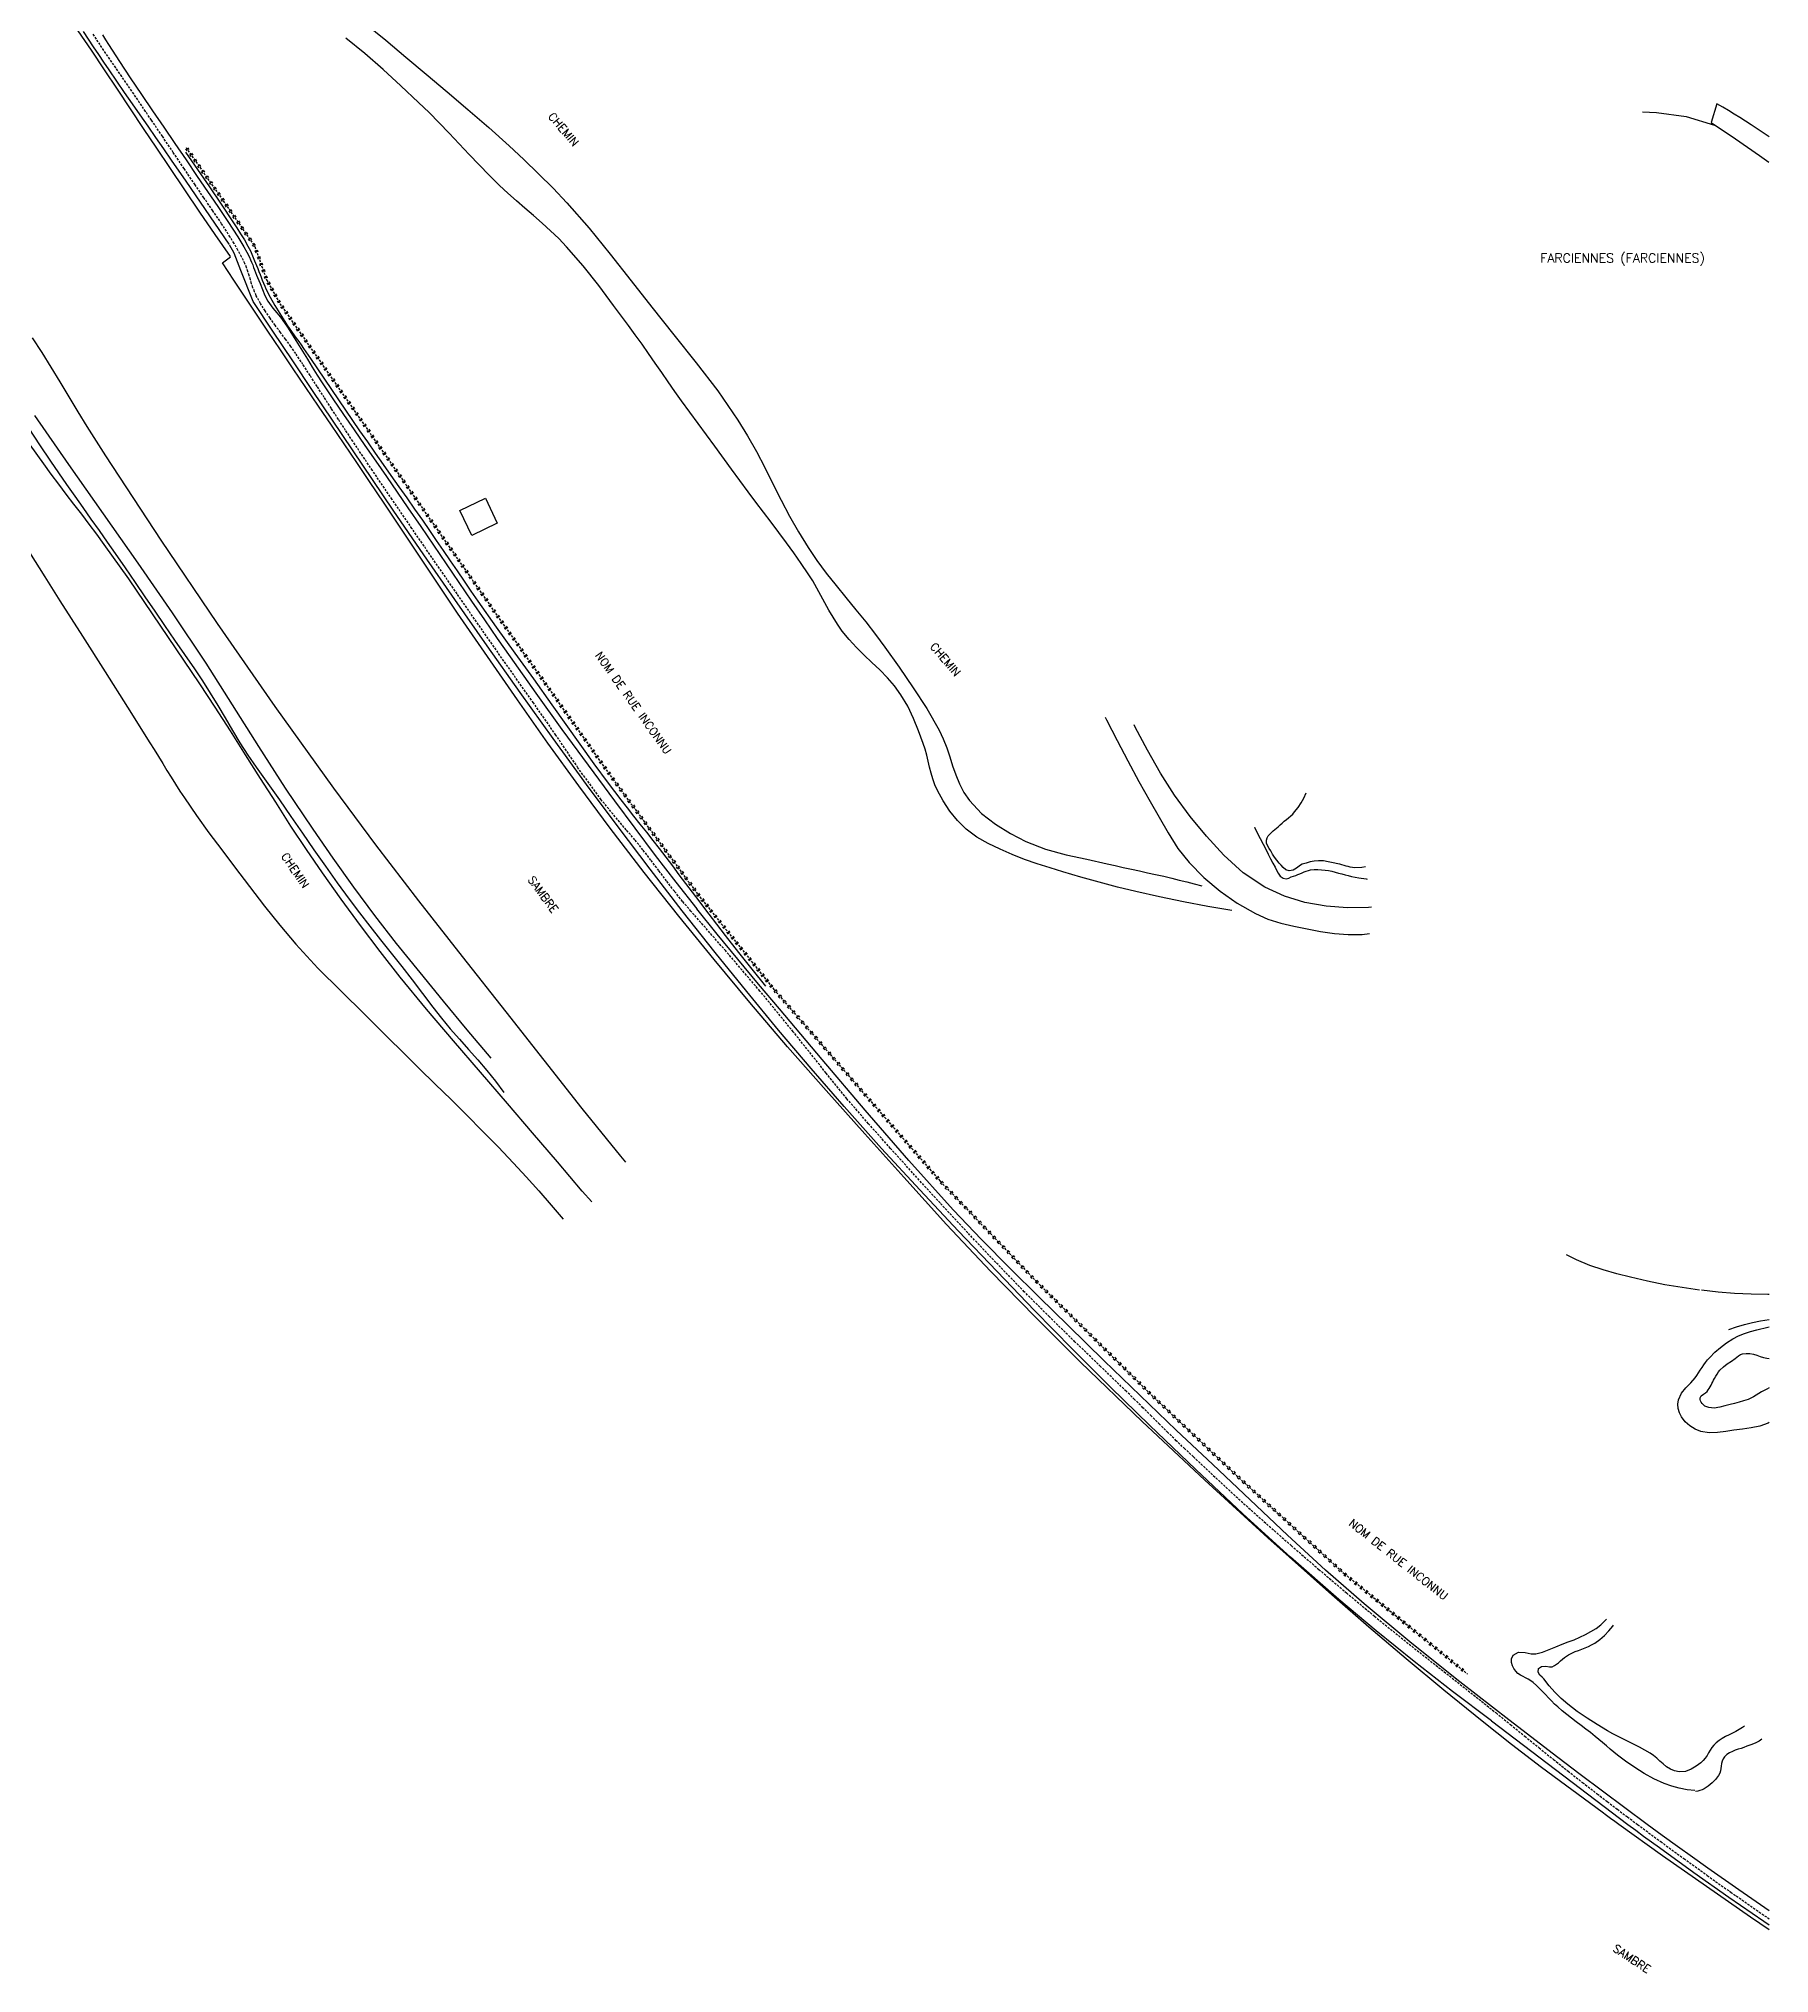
# Model space of a CAD drawing. Header units: millimetres. Extents: x 164000 to 165000, y 125000 to 126000.
# Drawn here: x 164621.6 to 165000, y 125138.5 to 125561.6 of the extents above; entities that cross this region are included whole.
import ezdxf
from ezdxf.enums import TextEntityAlignment as Align

# ---------------------------------------------------------------- set-up
doc = ezdxf.new("R2010")
doc.units = ezdxf.units.MM
doc.linetypes.add('DASHED', pattern=[0.75, 0.5, -0.25])
doc.layers.get('0').update_dxf_attribs({"linetype": 'CONTINUOUS'})
for name, color, linetype in [('W0001', 6, 'DASHED'), ('W0008', 7, 'CONTINUOUS'), ('W0017', 7, 'CONTINUOUS'), ('W0071', 7, 'CONTINUOUS'), ('W0211', 2, 'CONTINUOUS'), ('W0214', 2, 'CONTINUOUS'), ('W0220', 5, 'DASHED'), ('W0330', 7, 'CONTINUOUS'), ('W0510', 5, 'CONTINUOUS'), ('W0600', 7, 'CONTINUOUS'), ('W0980', 7, 'CONTINUOUS'), ('W0985', 4, 'CONTINUOUS'), ('W0989', 7, 'CONTINUOUS')]:
    doc.layers.add(name, color=color, linetype=linetype)
doc.styles.get("Standard").update_dxf_attribs({"font": 'romans.shx', "width": 0.85})

# ---------------------------------------------------------------- blocks, each defined once
blk = doc.blocks.new('t220o')
at = {"color": 0, "linetype": 'Continuous'}
for p, q in [((-0.25, 0.25), (0.25, 0.25)), ((-0.25, -0.25), (0.25, -0.25))]:
    blk.add_line(p, q, dxfattribs=at)

msp = doc.modelspace()

# ---------------------------------------------------------------- linework, layer by layer
at = {"layer": 'W0001'}
for points in [[(164874.07, 125251.4), (164872.2, 125253.16), (164870.35, 125254.94), (164868.52, 125256.73), (164866.69, 125258.54), (164864.88, 125260.35), (164863.06, 125262.16), (164861.23, 125263.96), (164859.4, 125265.75), (164853.8, 125271.17), (164848.19, 125276.57), (164842.61, 125282.01), (164837.11, 125287.52), (164830.9, 125293.92), (164824.76, 125300.4), (164818.69, 125306.93), (164812.68, 125313.53), (164807.85, 125318.88), (164803.04, 125324.27), (164798.32, 125329.74), (164793.77, 125335.35), (164786.6, 125344.38), (164779.29, 125353.29), (164771.82, 125362.08), (164764.22, 125370.75), (164762.38, 125372.9), (164760.6, 125375.12), (164758.88, 125377.37), (164757.18, 125379.64), (164755.48, 125381.91), (164753.74, 125384.16), (164751.96, 125386.37), (164750.09, 125388.51), (164744.57, 125395.13), (164739.52, 125402.13), (164734.69, 125409.26), (164729.8, 125416.31), (164724.19, 125424.23), (164718.62, 125432.18), (164713.09, 125440.16), (164707.57, 125448.14), (164703.22, 125454.46), (164698.88, 125460.8), (164694.57, 125467.15), (164690.29, 125473.52), (164688.72, 125475.91), (164687.15, 125478.3), (164685.6, 125480.7), (164684.05, 125483.1), (164682.5, 125485.51), (164680.95, 125487.91), (164679.39, 125490.3), (164677.81, 125492.69), (164676.73, 125494.27), (164675.6, 125495.82), (164674.46, 125497.35), (164673.32, 125498.89), (164672.2, 125500.45), (164671.12, 125502.04), (164670.11, 125503.68), (164669.19, 125505.37), (164668.8, 125506.22), (164668.46, 125507.09), (164668.17, 125507.97), (164667.91, 125508.86), (164667.64, 125509.75), (164667.37, 125510.64), (164667.06, 125511.52), (164666.7, 125512.38), (164665.98, 125513.88), (164665.17, 125515.34), (164664.33, 125516.78), (164663.46, 125518.2), (164661.61, 125521.11), (164659.68, 125523.96), (164657.73, 125526.79), (164655.79, 125529.63), (164653.41, 125533.16), (164651.04, 125536.7), (164648.66, 125540.22), (164646.28, 125543.75), (164644.98, 125545.66), (164643.68, 125547.57), (164642.38, 125549.48), (164641.07, 125551.39), (164639.76, 125553.3), (164638.46, 125555.21), (164637.15, 125557.12), (164635.85, 125559.02), (164634.63, 125560.85), (164633.44, 125562.7)], [(164874.07, 125251.4), (164877.89, 125247.82), (164881.73, 125244.26), (164885.6, 125240.74), (164889.51, 125237.25), (164895.48, 125232), (164901.5, 125226.79), (164907.56, 125221.65), (164913.67, 125216.56), (164916.56, 125214.19), (164919.48, 125211.84), (164922.41, 125209.51), (164925.34, 125207.2), (164928.28, 125204.89), (164931.22, 125202.58), (164934.16, 125200.26), (164937.09, 125197.94), (164940.25, 125195.4), (164943.4, 125192.86), (164946.54, 125190.31), (164949.69, 125187.76), (164952.84, 125185.21), (164956, 125182.68), (164959.18, 125180.17), (164962.38, 125177.69), (164964.58, 125176.01), (164966.78, 125174.33), (164968.99, 125172.66), (164971.21, 125171)], [(164971.21, 125171), (164976.26, 125167.25), (164981.33, 125163.54), (164986.44, 125159.86), (164991.56, 125156.22), (164997.13, 125152.33), (165000, 125150.36)]]:
    msp.add_lwpolyline(points, dxfattribs=at)
at = {"layer": 'W0008'}
for points in [[(164663.25, 125516.66), (164660.11, 125521.25), (164656.97, 125525.84), (164653.82, 125530.42), (164650.67, 125535), (164648.97, 125537.48), (164647.25, 125539.95), (164645.54, 125542.42), (164643.82, 125544.89), (164642.11, 125547.36), (164640.4, 125549.83), (164638.7, 125552.3), (164637, 125554.79), (164635.87, 125556.46), (164634.75, 125558.13), (164633.63, 125559.81), (164632.52, 125561.49), (164631.4, 125563.17)], [(164635.58, 125562.41), (164636.23, 125561.34), (164636.89, 125560.27), (164639.25, 125556.62), (164641.64, 125553), (164644.07, 125549.4), (164646.51, 125545.81), (164648.96, 125542.22), (164651.41, 125538.64), (164653.86, 125535.05), (164656.29, 125531.45), (164658.51, 125528.15), (164660.76, 125524.87), (164662.98, 125521.56), (164665.12, 125518.21), (164665.79, 125517.12), (164666.46, 125516.02), (164667.1, 125514.91), (164667.68, 125513.76), (164667.94, 125513.22), (164668.17, 125512.67), (164668.4, 125512.12), (164668.61, 125511.56), (164668.82, 125511), (164669.03, 125510.44), (164669.25, 125509.89), (164669.47, 125509.33), (164670, 125508.03), (164670.51, 125506.72), (164671.07, 125505.42), (164671.73, 125504.17), (164672.07, 125503.63), (164672.44, 125503.12), (164672.84, 125502.62), (164673.24, 125502.13), (164673.65, 125501.65), (164674.06, 125501.16), (164674.46, 125500.66), (164674.83, 125500.15), (164675.99, 125498.45), (164677.11, 125496.73), (164678.2, 125494.99), (164679.28, 125493.24), (164680.35, 125491.48), (164681.42, 125489.73), (164682.51, 125487.99), (164683.62, 125486.27), (164685.92, 125482.82), (164688.23, 125479.4), (164690.57, 125475.99), (164692.93, 125472.59), (164695.29, 125469.2), (164697.65, 125465.8), (164700, 125462.41), (164702.35, 125459), (164705.14, 125454.92), (164707.93, 125450.83), (164710.71, 125446.74), (164713.49, 125442.64), (164716.27, 125438.55), (164719.07, 125434.47), (164721.88, 125430.4), (164724.72, 125426.35), (164730.34, 125418.42), (164736, 125410.51), (164741.72, 125402.65), (164747.52, 125394.85), (164751.96, 125388.91), (164756.4, 125382.96), (164760.9, 125377.06), (164765.52, 125371.24)], [(164668.52, 125504.11), (164665.84, 125510.88), (164664.36, 125514.66), (164663.32, 125516.49)], [(164939.25, 125193.67), (164930.73, 125200.07), (164922.33, 125206.62), (164914.05, 125213.33), (164905.9, 125220.18), (164895.3, 125229.47), (164884.89, 125238.96), (164874.63, 125248.61), (164864.46, 125258.35), (164856, 125266.61), (164847.64, 125274.98), (164839.37, 125283.43), (164831.16, 125291.93), (164822.67, 125300.84), (164814.25, 125309.8), (164805.91, 125318.85), (164797.7, 125328.02), (164790.5, 125336.31), (164783.4, 125344.7), (164776.41, 125353.17), (164769.5, 125361.71), (164762.34, 125370.8), (164755.28, 125379.97), (164748.32, 125389.21), (164741.42, 125398.49), (164734.09, 125408.52), (164726.86, 125418.61), (164719.69, 125428.76), (164712.57, 125438.93), (164705.82, 125448.69), (164699.14, 125458.49), (164692.49, 125468.32), (164685.85, 125478.16), (164681.5, 125484.63), (164677.16, 125491.11), (164672.83, 125497.6), (164668.52, 125504.11)], [(164973.32, 125171), (164968.4, 125174.63), (164963.5, 125178.29), (164958.62, 125181.97), (164953.75, 125185.68), (164943.04, 125193.89), (164932.37, 125202.17), (164921.81, 125210.58), (164911.44, 125219.23), (164902.98, 125226.66), (164894.69, 125234.29), (164886.49, 125242.01), (164878.31, 125249.74), (164870.35, 125257.26), (164862.43, 125264.83), (164854.55, 125272.44), (164846.71, 125280.1), (164840.35, 125286.36), (164834.01, 125292.63), (164827.73, 125298.98), (164821.59, 125305.45), (164811.85, 125316.23), (164802.33, 125327.2), (164792.94, 125338.28), (164783.57, 125349.38), (164779.01, 125354.8), (164774.48, 125360.26), (164769.98, 125365.74), (164765.52, 125371.24)], [(164939.25, 125193.67), (164969.08, 125171)], [(164969.08, 125171), (164970.8, 125169.74), (164972.51, 125168.48), (164974.23, 125167.22), (164975.96, 125165.96), (164983.53, 125160.51), (164991.15, 125155.13), (164998.83, 125149.83), (165000, 125149.04)], [(165000, 125152.1), (164993.35, 125156.68), (164986.54, 125161.46), (164983.22, 125163.83), (164979.91, 125166.21), (164976.61, 125168.6), (164973.32, 125171)]]:
    msp.add_lwpolyline(points, dxfattribs=at)
at = {"layer": 'W0017'}
for points in [[(164854.81, 125413.18), (164855.11, 125412.59), (164857.43, 125408.09), (164859.75, 125403.6), (164862.14, 125399.14), (164864.64, 125394.73), (164866.58, 125391.31), (164868.53, 125387.85), (164870.67, 125384.49), (164873.16, 125381.38), (164876.4, 125378.12), (164879.91, 125375.14), (164883.67, 125372.49), (164887.67, 125370.21), (164890.38, 125369.03), (164893.21, 125368.15), (164896.07, 125367.47), (164898.94, 125366.89), (164901.9, 125366.34), (164904.9, 125365.89), (164907.92, 125365.64), (164910.96, 125365.66), (164912.58, 125365.84)], [(164913.01, 125371.66), (164912.34, 125371.57), (164907.74, 125371.49), (164903.09, 125371.85), (164898.48, 125372.66), (164893.98, 125374.01), (164889.7, 125375.97), (164884.95, 125379.15), (164880.74, 125382.99), (164876.96, 125387.19), (164873.4, 125391.49), (164869.96, 125396.11), (164866.87, 125400.96), (164864.03, 125405.96), (164861.35, 125411.02), (164861.11, 125411.5)]]:
    msp.add_lwpolyline(points, dxfattribs=at)
at = {"layer": 'W0071'}
for points in [[(164882.49, 125370.91), (164877.21, 125371.8), (164871.95, 125372.78), (164866.7, 125373.86), (164861.48, 125375.03), (164857.46, 125376.01), (164853.46, 125377.06), (164849.48, 125378.18), (164845.52, 125379.37), (164842.73, 125380.22), (164839.94, 125381.1), (164837.17, 125382.07), (164834.46, 125383.17), (164831.85, 125384.32), (164829.24, 125385.53), (164826.72, 125386.95), (164824.39, 125388.68), (164822.49, 125390.56), (164820.82, 125392.63), (164819.37, 125394.85), (164818.1, 125397.18), (164817.55, 125398.41), (164817.1, 125399.68), (164816.73, 125400.97), (164816.41, 125402.27), (164816.12, 125403.57), (164815.8, 125404.87), (164815.44, 125406.15), (164815.01, 125407.42), (164813.98, 125410.16), (164812.88, 125412.89), (164811.63, 125415.56), (164810.14, 125418.1), (164808.73, 125420.02), (164807.17, 125421.82), (164805.52, 125423.52), (164803.81, 125425.16), (164802.1, 125426.78), (164800.42, 125428.44), (164798.81, 125430.17), (164797.32, 125432.01), (164796.27, 125433.5), (164795.3, 125435.05), (164794.38, 125436.62), (164793.51, 125438.22), (164792.64, 125439.81), (164791.76, 125441.4), (164790.85, 125442.97), (164789.88, 125444.51), (164788.32, 125446.82), (164786.71, 125449.09), (164785.08, 125451.34), (164783.41, 125453.58), (164781.74, 125455.8), (164780.06, 125458.02), (164778.39, 125460.24), (164776.74, 125462.48), (164773.09, 125467.45), (164769.43, 125472.42), (164765.79, 125477.4), (164762.17, 125482.4), (164760.71, 125484.44), (164759.27, 125486.5), (164757.84, 125488.57), (164756.41, 125490.63), (164754.97, 125492.7), (164753.53, 125494.75), (164752.06, 125496.8), (164750.57, 125498.82), (164747.32, 125503.22), (164744.05, 125507.62), (164740.66, 125511.93), (164737.05, 125516.07), (164735.32, 125517.86), (164733.53, 125519.58), (164731.68, 125521.25), (164729.81, 125522.88), (164727.93, 125524.5), (164726.05, 125526.13), (164724.2, 125527.79), (164722.39, 125529.49), (164720.14, 125531.72), (164717.93, 125533.99), (164715.74, 125536.28), (164713.56, 125538.58), (164711.39, 125540.88), (164709.19, 125543.17), (164706.96, 125545.42), (164704.69, 125547.63), (164700.82, 125551.27), (164696.91, 125554.85), (164692.9, 125558.33), (164688.78, 125561.68)], [(164693.03, 125564.87), (164697.51, 125561.24), (164701.9, 125557.52), (164706.3, 125553.81), (164710.89, 125549.96), (164715.47, 125546.09), (164720, 125542.16), (164724.45, 125538.15), (164727.71, 125535.12), (164730.92, 125532.05), (164734.07, 125528.91), (164737.12, 125525.67), (164741.95, 125520.13), (164746.59, 125514.42), (164751.12, 125508.64), (164755.65, 125502.86), (164760.49, 125496.78), (164765.35, 125490.71), (164770.08, 125484.52), (164774.51, 125478.12), (164776.6, 125474.74), (164778.54, 125471.28), (164780.38, 125467.76), (164782.16, 125464.21), (164783.94, 125460.67), (164785.78, 125457.16), (164787.73, 125453.69), (164789.82, 125450.32), (164791.77, 125447.48), (164793.82, 125444.71), (164795.95, 125442), (164798.12, 125439.33), (164800.31, 125436.68), (164802.47, 125434), (164804.59, 125431.29), (164806.62, 125428.52), (164809.76, 125424.09), (164812.84, 125419.62), (164815.79, 125415.06), (164818.5, 125410.34), (164819.4, 125408.46), (164820.14, 125406.51), (164820.8, 125404.54), (164821.43, 125402.57), (164822.12, 125400.57), (164822.92, 125398.62), (164823.91, 125396.73), (164825.12, 125394.98), (164827.78, 125392.15), (164830.81, 125389.76), (164834.07, 125387.74), (164837.45, 125385.98), (164841.76, 125384.28), (164846.25, 125383.09), (164850.76, 125382.14), (164855.22, 125381.13), (164856.98, 125380.71), (164858.75, 125380.3), (164860.52, 125379.92), (164862.29, 125379.54), (164864.06, 125379.16), (164865.83, 125378.77), (164867.59, 125378.38), (164869.36, 125377.96), (164871, 125377.56), (164872.64, 125377.14), (164874.27, 125376.71), (164875.9, 125376.27)], [(164720.52, 125338.57), (164715.31, 125344.81), (164710.13, 125351.07), (164704.99, 125357.36), (164699.88, 125363.68), (164695.12, 125369.79), (164690.51, 125376.03), (164686.03, 125382.35), (164681.61, 125388.71), (164675.6, 125397.68), (164669.76, 125406.77), (164664, 125415.9), (164658.2, 125424.99), (164650.9, 125436), (164643.37, 125446.84), (164635.76, 125457.62), (164628.19, 125468.43), (164620.78, 125479.16)], [(164619.47, 125476.31), (164621.82, 125472.72), (164624.21, 125469.15), (164625.95, 125466.61), (164627.71, 125464.08), (164629.48, 125461.55), (164631.26, 125459.03), (164633.04, 125456.52), (164634.82, 125454), (164636.59, 125451.48), (164638.35, 125448.95), (164640.52, 125445.81), (164642.68, 125442.66), (164644.83, 125439.51), (164646.98, 125436.35), (164649.14, 125433.2), (164651.3, 125430.05), (164653.47, 125426.91), (164655.65, 125423.77), (164657.43, 125421.14), (164659.12, 125418.46), (164660.76, 125415.74), (164662.36, 125413.01), (164663.97, 125410.28), (164665.62, 125407.57), (164667.34, 125404.89), (164669.14, 125402.28), (164671.71, 125398.69), (164674.24, 125395.07), (164676.76, 125391.44), (164679.27, 125387.81), (164681.79, 125384.18), (164684.32, 125380.57), (164686.89, 125376.97), (164689.5, 125373.41), (164691.75, 125370.42), (164694.03, 125367.46), (164696.34, 125364.52), (164698.66, 125361.59), (164700.98, 125358.65), (164703.28, 125355.71), (164705.56, 125352.74), (164707.8, 125349.74), (164709.65, 125347.34), (164711.59, 125345.01), (164713.59, 125342.74), (164715.61, 125340.48), (164717.63, 125338.22), (164719.6, 125335.92), (164721.5, 125333.56), (164723.3, 125331.11)], [(165000, 125286.95), (164999.68, 125286.94), (164996.04, 125286.98), (164992.42, 125287.15), (164988.79, 125287.45), (164985.19, 125287.87)], [(164991.16, 125279.28), (164992.86, 125279.85), (164994.58, 125280.36), (164996.32, 125280.8), (164998.08, 125281.17), (165000, 125281.48)]]:
    msp.add_lwpolyline(points, dxfattribs=at)
at = {"layer": 'W0211'}
for points in [[(164653.73, 125536.77), (164656.36, 125532.99), (164658.96, 125529.19), (164661.52, 125525.36), (164664.05, 125521.52), (164664.91, 125520.21), (164665.77, 125518.9), (164666.6, 125517.57), (164667.37, 125516.21), (164667.89, 125515.16), (164668.36, 125514.09), (164668.81, 125513.01), (164669.26, 125511.94), (164669.52, 125511.3), (164669.77, 125510.66), (164670.01, 125510.02), (164670.25, 125509.38), (164670.5, 125508.74), (164670.75, 125508.1), (164671.02, 125507.47), (164671.31, 125506.85), (164672.25, 125505.03), (164673.26, 125503.24), (164674.32, 125501.48), (164675.4, 125499.74), (164675.89, 125498.99), (164676.39, 125498.25), (164676.9, 125497.51), (164677.41, 125496.78), (164677.93, 125496.05), (164678.46, 125495.32), (164678.97, 125494.59), (164679.48, 125493.85), (164681.02, 125491.61), (164682.56, 125489.35), (164684.09, 125487.1), (164685.61, 125484.84), (164687.14, 125482.58), (164688.68, 125480.33), (164690.21, 125478.08), (164691.76, 125475.83), (164693.47, 125473.37), (164695.18, 125470.92), (164696.9, 125468.48), (164698.63, 125466.03), (164700.36, 125463.59), (164702.08, 125461.14), (164703.8, 125458.69), (164705.51, 125456.24), (164707.04, 125454.03), (164708.55, 125451.82), (164710.07, 125449.6), (164711.58, 125447.38), (164713.09, 125445.16), (164714.61, 125442.95), (164716.13, 125440.74), (164717.66, 125438.53), (164721.67, 125432.85), (164725.72, 125427.19), (164729.77, 125421.54), (164733.83, 125415.89), (164736.89, 125411.59), (164739.94, 125407.27), (164743.01, 125402.98), (164746.14, 125398.72), (164747.51, 125396.92), (164748.89, 125395.12), (164750.28, 125393.34), (164751.68, 125391.56), (164753.08, 125389.79), (164754.48, 125388.01), (164755.87, 125386.23), (164757.26, 125384.45), (164758.71, 125382.54), (164760.16, 125380.64), (164761.61, 125378.72), (164763.05, 125376.81), (164764.49, 125374.9), (164765.93, 125372.99), (164767.39, 125371.08), (164768.85, 125369.18), (164771.73, 125365.45), (164774.64, 125361.74), (164777.56, 125358.04), (164780.49, 125354.35)], [(164742.52, 125307.17), (164740.47, 125309.55), (164735.01, 125315.92), (164729.56, 125322.3), (164724.12, 125328.68), (164718.22, 125335.56), (164712.29, 125342.42), (164706.41, 125349.33), (164700.68, 125356.35), (164696.29, 125361.96), (164691.99, 125367.62), (164687.77, 125373.36), (164683.65, 125379.16), (164680.17, 125384.25), (164676.77, 125389.38), (164673.43, 125394.56), (164670.13, 125399.75), (164666.84, 125404.96), (164663.53, 125410.16), (164660.2, 125415.34), (164656.81, 125420.48), (164651.68, 125428.16), (164646.52, 125435.82), (164641.29, 125443.43), (164635.96, 125450.97), (164634.33, 125453.2), (164632.68, 125455.41), (164631.01, 125457.6), (164629.33, 125459.78), (164627.65, 125461.96), (164625.98, 125464.15), (164624.34, 125466.36), (164622.72, 125468.59), (164619.76, 125472.78)], [(164887.42, 125389.1), (164888.05, 125387.86), (164888.69, 125386.62), (164889.33, 125385.38), (164889.97, 125384.14), (164890.46, 125383.19), (164890.93, 125382.23), (164891.43, 125381.28), (164891.97, 125380.35), (164892.28, 125379.74), (164892.6, 125379.05), (164893.06, 125378.39), (164893.71, 125377.94), (164894.33, 125377.86), (164894.95, 125378), (164895.49, 125378.24), (164896, 125378.44), (164896.47, 125378.59), (164896.93, 125378.76), (164897.38, 125378.95), (164897.84, 125379.15), (164898.29, 125379.34), (164898.76, 125379.51), (164899.24, 125379.66), (164899.72, 125379.76), (164900.52, 125379.85), (164901.32, 125379.87), (164902.12, 125379.82), (164902.92, 125379.74), (164903.65, 125379.63), (164904.38, 125379.48), (164905.1, 125379.3), (164905.81, 125379.1), (164906.52, 125378.89), (164907.23, 125378.7), (164907.95, 125378.52), (164908.68, 125378.37), (164910.27, 125378.07), (164911.88, 125377.79), (164912.1, 125377.76)], [(165000, 125266.47), (164999.47, 125266.24), (164998.87, 125265.93), (164998.29, 125265.6), (164997.71, 125265.25), (164997.14, 125264.9), (164996.56, 125264.56), (164995.96, 125264.25), (164995.35, 125263.98), (164994.39, 125263.63), (164993.41, 125263.34), (164992.42, 125263.09), (164991.43, 125262.87), (164990.31, 125262.59), (164989.17, 125262.28), (164987.97, 125262.09), (164986.76, 125262.18), (164986.34, 125262.31), (164985.94, 125262.51), (164985.59, 125262.78), (164985.29, 125263.1), (164985.11, 125263.35), (164984.95, 125263.63), (164984.86, 125263.95), (164984.88, 125264.29), (164985.13, 125264.76), (164985.58, 125265.11), (164986.04, 125265.39), (164986.39, 125265.7), (164986.64, 125266.03), (164986.86, 125266.38), (164987.07, 125266.74), (164987.26, 125267.1), (164987.45, 125267.47), (164987.64, 125267.84), (164987.83, 125268.2), (164988.04, 125268.55), (164988.3, 125269.02), (164988.57, 125269.5), (164988.86, 125269.97), (164989.2, 125270.4), (164989.97, 125271.12), (164990.82, 125271.75), (164991.7, 125272.33), (164992.57, 125272.91), (164992.92, 125273.19), (164993.28, 125273.5), (164993.67, 125273.77), (164994.12, 125273.94), (164994.92, 125274.03), (164995.73, 125273.98), (164996.51, 125273.84), (164997.28, 125273.62), (164998, 125273.39), (164998.74, 125273.16), (164999.49, 125272.97), (165000, 125272.9)], [(164994.6, 125192.51), (164994.12, 125192.21), (164993.41, 125191.77), (164992.68, 125191.37), (164991.94, 125191), (164991.19, 125190.63), (164990.45, 125190.25), (164989.72, 125189.84), (164989.01, 125189.37), (164988.35, 125188.85), (164987.87, 125188.36), (164987.46, 125187.81), (164987.09, 125187.24), (164986.74, 125186.66), (164986.39, 125186.08), (164986, 125185.51), (164985.56, 125184.98), (164985.05, 125184.52), (164984.04, 125183.76), (164982.92, 125183.08), (164981.66, 125182.61), (164980.3, 125182.51), (164979.3, 125182.71), (164978.38, 125183.1), (164977.54, 125183.64), (164976.78, 125184.25), (164976.1, 125184.87), (164975.42, 125185.51), (164974.7, 125186.11), (164973.93, 125186.63), (164972.79, 125187.28), (164971.63, 125187.89), (164970.46, 125188.48), (164969.28, 125189.06), (164968.1, 125189.65), (164966.93, 125190.24), (164965.77, 125190.86), (164964.63, 125191.51), (164962.39, 125192.85), (164960.17, 125194.22), (164958, 125195.69), (164955.94, 125197.31), (164954.51, 125198.58), (164953.14, 125199.93), (164951.87, 125201.36), (164950.7, 125202.89), (164950.33, 125203.22), (164949.83, 125203.66), (164949.46, 125204.34), (164949.55, 125205.09), (164950.18, 125205.59), (164951.11, 125205.66), (164951.94, 125205.5), (164952.5, 125205.49), (164953.01, 125205.74), (164953.49, 125206.04), (164953.94, 125206.39), (164954.36, 125206.76), (164954.78, 125207.13), (164955.2, 125207.49), (164955.64, 125207.83), (164956.11, 125208.14), (164956.8, 125208.5), (164957.52, 125208.81), (164958.25, 125209.09), (164958.98, 125209.36), (164959.72, 125209.63), (164960.44, 125209.92), (164961.15, 125210.27), (164961.83, 125210.67), (164962.94, 125211.47), (164963.98, 125212.37), (164964.94, 125213.34), (164965.81, 125214.4), (164965.97, 125214.63)]]:
    msp.add_lwpolyline(points, dxfattribs=at)
at = {"layer": 'W0214'}
for points in [[(164972.31, 125545.61), (164975.32, 125545.42), (164981.79, 125544.52), (164988.05, 125542.67)], [(164911.7, 125380.47), (164910.94, 125380.34), (164909.34, 125380.26), (164908.86, 125380.3), (164908.39, 125380.38), (164907.93, 125380.49), (164907.47, 125380.62), (164907.02, 125380.76), (164906.56, 125380.89), (164906.11, 125381.02), (164905.65, 125381.12), (164904.61, 125381.34), (164903.57, 125381.57), (164902.51, 125381.74), (164901.44, 125381.78), (164900.52, 125381.7), (164899.62, 125381.52), (164898.74, 125381.28), (164897.88, 125381), (164897.52, 125380.83), (164897.2, 125380.62), (164896.89, 125380.38), (164896.59, 125380.15), (164896.25, 125379.93), (164895.87, 125379.74), (164895.46, 125379.62), (164895.03, 125379.6), (164894.32, 125379.82), (164893.73, 125380.27), (164893.26, 125380.79), (164892.83, 125381.28), (164892.29, 125381.9), (164891.82, 125382.55), (164891.39, 125383.24), (164890.99, 125383.95), (164890.68, 125384.45), (164890.35, 125384.98), (164890.1, 125385.6), (164890.07, 125386.26), (164890.21, 125386.77), (164890.46, 125387.23), (164890.78, 125387.63), (164891.14, 125387.99), (164891.5, 125388.29), (164891.88, 125388.58), (164892.25, 125388.88), (164892.6, 125389.2), (164893.03, 125389.62), (164893.49, 125390.02), (164893.96, 125390.41), (164894.43, 125390.79), (164894.91, 125391.17), (164895.37, 125391.57), (164895.8, 125392), (164896.21, 125392.45), (164896.96, 125393.42), (164897.64, 125394.43), (164898.23, 125395.5), (164898.76, 125396.6)], [(164887.42, 125389.1), (164887.42, 125389.1)], [(164984.75, 125287.89), (164980.94, 125288.41), (164977.16, 125289.05), (164973.39, 125289.8), (164969.65, 125290.68), (164966.66, 125291.45), (164963.67, 125292.29), (164960.73, 125293.27), (164957.86, 125294.47), (164955.69, 125295.6)], [(165000, 125258.89), (164999.74, 125258.76), (164997.92, 125258.12), (164996.03, 125257.72), (164994.12, 125257.45), (164992.23, 125257.23), (164990.49, 125256.97), (164988.69, 125256.7), (164986.84, 125256.63), (164985.02, 125256.95), (164983.78, 125257.46), (164982.63, 125258.16), (164981.63, 125259.06), (164980.81, 125260.14), (164980.38, 125261.01), (164980.11, 125261.95), (164980.03, 125262.93), (164980.16, 125263.9), (164980.77, 125265.31), (164981.76, 125266.52), (164982.83, 125267.58), (164983.77, 125268.66), (164984.17, 125269.21), (164984.55, 125269.78), (164984.92, 125270.36), (164985.3, 125270.93), (164985.68, 125271.5), (164986.08, 125272.06), (164986.51, 125272.6), (164986.97, 125273.12), (164988.12, 125274.27), (164989.34, 125275.35), (164990.64, 125276.34), (164992.02, 125277.21), (164993.27, 125277.86), (164994.57, 125278.39), (164995.9, 125278.84), (164997.24, 125279.22), (164999.67, 125279.76), (165000, 125279.81)], [(164983.74, 125178.4), (164982.02, 125178.6), (164980.33, 125178.92), (164978.66, 125179.36), (164977.03, 125179.93), (164974.78, 125180.95), (164972.63, 125182.15), (164970.57, 125183.47), (164968.54, 125184.84), (164967.67, 125185.47), (164966.83, 125186.13), (164966, 125186.81), (164965.18, 125187.5), (164964.37, 125188.2), (164963.56, 125188.91), (164962.75, 125189.6), (164961.92, 125190.28), (164960.9, 125191.09), (164959.87, 125191.88), (164958.84, 125192.66), (164957.8, 125193.45), (164956.77, 125194.24), (164955.75, 125195.04), (164954.74, 125195.86), (164953.76, 125196.71), (164953.06, 125197.35), (164952.38, 125198.02), (164951.73, 125198.71), (164951.08, 125199.4), (164950.43, 125200.09), (164949.76, 125200.77), (164949.08, 125201.43), (164948.37, 125202.07), (164947.85, 125202.45), (164947.3, 125202.77), (164946.73, 125203.05), (164946.17, 125203.34), (164945.6, 125203.67), (164945.05, 125204.06), (164944.57, 125204.53), (164944.18, 125205.09), (164943.86, 125205.71), (164943.62, 125206.43), (164943.62, 125207.26), (164944.01, 125208.02), (164945.17, 125208.66), (164946.61, 125208.65), (164947.91, 125208.36), (164948.93, 125208.3), (164950.43, 125208.7), (164951.88, 125209.24), (164953.31, 125209.84), (164954.73, 125210.42), (164956.02, 125210.92), (164957.32, 125211.41), (164958.6, 125211.94), (164959.84, 125212.56), (164960.98, 125213.21), (164962.12, 125213.9), (164963.19, 125214.7), (164964.15, 125215.64), (164964.37, 125215.94)], [(164998.38, 125189.69), (164997.79, 125189.21), (164996.88, 125188.78), (164995.95, 125188.45), (164995.08, 125188.1), (164994.46, 125187.84), (164993.83, 125187.63), (164993.2, 125187.44), (164992.56, 125187.24), (164991.92, 125187), (164991.29, 125186.69), (164990.7, 125186.31), (164990.19, 125185.82), (164989.88, 125185.36), (164989.67, 125184.84), (164989.54, 125184.31), (164989.46, 125183.78), (164989.39, 125183.26), (164989.3, 125182.74), (164989.16, 125182.22), (164988.92, 125181.73), (164988.27, 125180.85), (164987.5, 125180.08), (164986.65, 125179.4), (164985.74, 125178.82), (164985.3, 125178.59), (164984.84, 125178.41), (164984.37, 125178.29), (164983.88, 125178.21)]]:
    msp.add_lwpolyline(points, dxfattribs=at)
at = {"layer": 'W0220'}
msp.add_lwpolyline([(164653.82, 125537.76), (164663.23, 125524.28), (164668.86, 125516.1), (164671.44, 125508.82), (164674.35, 125503.62), (164695.35, 125473.43), (164721.87, 125435.36), (164747.11, 125399.68), (164765.71, 125374.45), (164782.37, 125353.62), (164802.13, 125330.79), (164818.74, 125311.68), (164839.8, 125289.71), (164864.95, 125264.9), (164883.48, 125247.35), (164907.1, 125225.84), (164934.05, 125203.88)], dxfattribs=at)
at = {"layer": 'W0330'}
msp.add_lwpolyline([(164619.59, 125449.17), (164622.92, 125443.89), (164626.26, 125438.62), (164631.19, 125430.87), (164636.11, 125423.12), (164641.01, 125415.35), (164645.91, 125407.59), (164646.86, 125406.08), (164647.79, 125404.57), (164648.72, 125403.05), (164649.64, 125401.54), (164650.58, 125400.03), (164651.52, 125398.52), (164652.49, 125397.03), (164653.47, 125395.55), (164656.12, 125391.71), (164658.84, 125387.91), (164661.62, 125384.16), (164664.43, 125380.43), (164667.68, 125376.14), (164670.96, 125371.87), (164674.32, 125367.66), (164677.81, 125363.57), (164682.67, 125358.32), (164687.72, 125353.25), (164692.84, 125348.26), (164697.91, 125343.23), (164701.35, 125339.79), (164704.82, 125336.36), (164708.29, 125332.95), (164711.77, 125329.54), (164715.23, 125326.12), (164718.67, 125322.67), (164722.08, 125319.18), (164725.43, 125315.65), (164728.22, 125312.63), (164730.95, 125309.57), (164733.65, 125306.47), (164736.32, 125303.37)], dxfattribs=at)
at = {"layer": 'W0510'}
for points in [[(164663.53, 125513.93), (164660.2, 125518.78), (164656.88, 125523.64), (164653.58, 125528.51), (164650.28, 125533.38), (164647.41, 125537.65), (164644.55, 125541.93), (164641.71, 125546.21), (164638.87, 125550.5), (164636.02, 125554.78), (164633.15, 125559.06), (164630.27, 125563.31), (164627.35, 125567.55), (164626.13, 125569.3), (164624.9, 125571.03), (164623.66, 125572.75), (164622.4, 125574.47)], [(164988.56, 125547.3), (164987.3, 125543.23)], [(165000, 125540.09), (164998.44, 125541.16), (164996.03, 125542.76), (164993.59, 125544.32), (164992.35, 125545.09), (164991.1, 125545.85), (164989.83, 125546.58), (164988.56, 125547.3)], [(164987.3, 125543.23), (164992.58, 125539.64), (164997.83, 125536), (164999.88, 125534.55)], [(164661.82, 125512.52), (164663.53, 125513.88)], [(164810.78, 125312.61), (164802.27, 125322.06), (164793.77, 125331.52), (164785.35, 125341.07), (164777.1, 125350.75), (164769.31, 125360.16), (164761.6, 125369.64), (164754.01, 125379.21), (164746.56, 125388.9), (164739.68, 125398.15), (164732.94, 125407.52), (164726.31, 125416.95), (164719.72, 125426.42), (164716.45, 125431.17), (164713.2, 125435.95), (164709.98, 125440.74), (164706.78, 125445.55), (164703.58, 125450.35), (164700.38, 125455.16), (164697.18, 125459.96), (164693.96, 125464.75), (164691.18, 125468.86), (164688.39, 125472.97), (164685.6, 125477.07), (164682.81, 125481.17), (164680.03, 125485.27), (164677.24, 125489.38), (164674.47, 125493.49), (164671.7, 125497.6), (164669.21, 125501.33), (164666.74, 125505.05), (164664.27, 125508.78), (164661.82, 125512.52)], [(164620.21, 125496.14), (164622.28, 125492.95), (164624.29, 125489.73), (164626.27, 125486.49), (164628.23, 125483.24), (164630.19, 125479.99), (164632.16, 125476.74), (164634.16, 125473.52), (164636.21, 125470.32), (164648.34, 125451.92), (164660.67, 125433.66), (164673.23, 125415.55), (164686.05, 125397.63), (164695.25, 125385.23), (164704.65, 125372.99), (164714.17, 125360.85), (164723.72, 125348.73), (164732.03, 125338.17), (164740.38, 125327.63), (164748.82, 125317.17), (164749.89, 125315.88)], [(164967.13, 125171), (164966.21, 125171.67), (164965.3, 125172.33), (164964.38, 125173), (164963.46, 125173.67), (164956.82, 125178.55), (164950.21, 125183.5), (164943.67, 125188.51), (164937.19, 125193.62), (164928.86, 125200.37), (164920.61, 125207.22), (164912.45, 125214.17), (164904.37, 125221.22), (164890.39, 125233.69), (164876.55, 125246.3), (164862.87, 125259.11), (164849.41, 125272.14), (164839.5, 125282.01), (164829.72, 125292.01), (164820.12, 125302.19), (164810.78, 125312.61)], [(165000, 125147.97), (164995.91, 125150.75), (164986.26, 125157.42), (164976.67, 125164.17), (164967.13, 125171)]]:
    msp.add_lwpolyline(points, dxfattribs=at)
at = {"layer": 'W0600'}
msp.add_lwpolyline([(164716.29, 125452.94), (164713.67, 125458.37), (164719.27, 125461.07), (164721.89, 125455.64)], close=True, dxfattribs=at)

# ---------------------------------------------------------------- block references
at = {"layer": 'W0220'}
for p, rotation in [((164654.08, 125537.39), 304.9277616750529), ((164654.94, 125536.16), 304.9277616750529), ((164655.8, 125534.93), 304.9277616750529), ((164656.65, 125533.7), 304.9277616750529), ((164657.51, 125532.47), 304.9277616750529), ((164658.37, 125531.24), 304.9277616750529), ((164659.23, 125530.01), 304.9277616750529), ((164660.09, 125528.78), 304.9277616750529), ((164660.95, 125527.55), 304.9277616750529), ((164661.81, 125526.32), 304.9277616750529), ((164662.67, 125525.09), 304.9277616750529), ((164663.52, 125523.86), 304.5233728397033), ((164664.37, 125522.62), 304.5233728397033), ((164665.22, 125521.39), 304.5233728397033), ((164666.07, 125520.15), 304.5233728397033), ((164666.92, 125518.92), 304.5233728397033), ((164667.77, 125517.68), 304.5233728397033), ((164668.62, 125516.44), 304.5233728397033), ((164669.22, 125515.08), 289.5190600331342), ((164669.72, 125513.67), 289.5190600331342), ((164670.22, 125512.25), 289.5190600331342), ((164670.73, 125510.84), 289.5190600331342), ((164671.23, 125509.43), 289.5190600331342), ((164671.86, 125508.07), 299.2246540199834), ((164672.59, 125506.76), 299.2246540199834), ((164673.32, 125505.45), 299.2246540199834), ((164674.06, 125504.14), 299.2246540199834), ((164674.86, 125502.88), 304.8224321792658), ((164675.72, 125501.65), 304.8224321792658), ((164676.58, 125500.42), 304.8224321792658), ((164677.43, 125499.19), 304.8224321792658), ((164678.29, 125497.96), 304.8224321792658), ((164679.15, 125496.72), 304.8224321792658), ((164680, 125495.49), 304.8224321792658), ((164680.86, 125494.26), 304.8224321792658), ((164681.72, 125493.03), 304.8224321792658), ((164682.57, 125491.8), 304.8224321792658), ((164683.43, 125490.57), 304.8224321792658), ((164684.29, 125489.34), 304.8224321792658), ((164685.14, 125488.1), 304.8224321792658), ((164686, 125486.87), 304.8224321792658), ((164686.86, 125485.64), 304.8224321792658), ((164687.71, 125484.41), 304.8224321792658), ((164688.57, 125483.18), 304.8224321792658), ((164689.43, 125481.95), 304.8224321792658), ((164690.28, 125480.72), 304.8224321792658), ((164691.14, 125479.49), 304.8224321792658), ((164692, 125478.25), 304.8224321792658), ((164692.85, 125477.02), 304.8224321792658), ((164693.71, 125475.79), 304.8224321792658), ((164694.56, 125474.56), 304.8224321792658), ((164695.42, 125473.33), 304.8620025739191), ((164696.28, 125472.1), 304.8620025739191), ((164697.14, 125470.87), 304.8620025739191), ((164697.99, 125469.64), 304.8620025739191), ((164698.85, 125468.41), 304.8620025739191), ((164699.71, 125467.17), 304.8620025739191), ((164700.57, 125465.94), 304.8620025739191), ((164701.42, 125464.71), 304.8620025739191), ((164702.28, 125463.48), 304.8620025739191), ((164703.14, 125462.25), 304.8620025739191), ((164704, 125461.02), 304.8620025739191), ((164704.85, 125459.79), 304.8620025739191), ((164705.71, 125458.56), 304.8620025739191), ((164706.57, 125457.33), 304.8620025739191), ((164707.43, 125456.1), 304.8620025739191), ((164708.28, 125454.87), 304.8620025739191), ((164709.14, 125453.64), 304.8620025739191), ((164710, 125452.4), 304.8620025739191), ((164710.85, 125451.17), 304.8620025739191), ((164711.71, 125449.94), 304.8620025739191), ((164712.57, 125448.71), 304.8620025739191), ((164713.43, 125447.48), 304.8620025739191), ((164714.28, 125446.25), 304.8620025739191), ((164715.14, 125445.02), 304.8620025739191), ((164716, 125443.79), 304.8620025739191), ((164716.86, 125442.56), 304.8620025739191), ((164717.71, 125441.33), 304.8620025739191), ((164718.57, 125440.1), 304.8620025739191), ((164719.43, 125438.87), 304.8620025739191), ((164720.29, 125437.64), 304.8620025739191), ((164721.14, 125436.4), 304.8620025739191), ((164722, 125435.17), 305.280591960352), ((164722.87, 125433.95), 305.280591960352), ((164723.73, 125432.73), 305.280591960352), ((164724.6, 125431.5), 305.280591960352), ((164725.47, 125430.28), 305.280591960352), ((164726.33, 125429.05), 305.280591960352), ((164727.2, 125427.83), 305.280591960352), ((164728.07, 125426.6), 305.280591960352), ((164728.93, 125425.38), 305.280591960352), ((164729.8, 125424.15), 305.280591960352), ((164730.67, 125422.93), 305.280591960352), ((164731.53, 125421.71), 305.280591960352), ((164732.4, 125420.48), 305.280591960352), ((164733.27, 125419.26), 305.280591960352), ((164734.13, 125418.03), 305.280591960352), ((164735, 125416.81), 305.280591960352), ((164735.86, 125415.58), 305.280591960352), ((164736.73, 125414.36), 305.280591960352), ((164737.6, 125413.13), 305.280591960352), ((164738.46, 125411.91), 305.280591960352), ((164739.33, 125410.68), 305.280591960352), ((164740.2, 125409.46), 305.280591960352), ((164741.06, 125408.24), 305.280591960352), ((164741.93, 125407.01), 305.280591960352), ((164742.8, 125405.79), 305.280591960352), ((164743.66, 125404.56), 305.280591960352), ((164744.53, 125403.34), 305.280591960352), ((164745.39, 125402.11), 305.280591960352), ((164746.26, 125400.89), 305.280591960352), ((164747.13, 125399.66), 306.392794215645), ((164748.02, 125398.46), 306.392794215645), ((164748.91, 125397.25), 306.392794215645), ((164749.8, 125396.04), 306.392794215645), ((164750.69, 125394.83), 306.392794215645), ((164751.58, 125393.63), 306.392794215645), ((164752.47, 125392.42), 306.392794215645), ((164753.36, 125391.21), 306.392794215645), ((164754.25, 125390), 306.392794215645), ((164755.14, 125388.8), 306.392794215645), ((164756.03, 125387.59), 306.392794215645), ((164756.92, 125386.38), 306.392794215645), ((164757.81, 125385.17), 306.392794215645), ((164758.7, 125383.97), 306.392794215645), ((164759.59, 125382.76), 306.392794215645), ((164760.48, 125381.55), 306.392794215645), ((164761.37, 125380.35), 306.392794215645), ((164762.26, 125379.14), 306.392794215645), ((164763.15, 125377.93), 306.392794215645), ((164764.04, 125376.72), 306.392794215645), ((164764.93, 125375.52), 306.392794215645), ((164765.82, 125374.31), 308.6423634511711), ((164766.76, 125373.14), 308.6423634511711), ((164767.7, 125371.97), 308.6423634511711), ((164768.63, 125370.8), 308.6423634511711), ((164769.57, 125369.63), 308.6423634511711), ((164770.51, 125368.45), 308.6423634511711), ((164771.44, 125367.28), 308.6423634511711), ((164772.38, 125366.11), 308.6423634511711), ((164773.32, 125364.94), 308.6423634511711), ((164774.25, 125363.77), 308.6423634511711), ((164775.19, 125362.6), 308.6423634511711), ((164776.13, 125361.42), 308.6423634511711), ((164777.06, 125360.25), 308.6423634511711), ((164778, 125359.08), 308.6423634511711), ((164778.94, 125357.91), 308.6423634511711), ((164779.87, 125356.74), 308.6423634511711), ((164780.81, 125355.57), 308.6423634511711), ((164781.75, 125354.4), 308.6423634511711), ((164782.7, 125353.24), 310.8817888859708), ((164783.68, 125352.1), 310.8817888859708), ((164784.66, 125350.97), 310.8817888859708), ((164785.64, 125349.83), 310.8817888859708), ((164786.62, 125348.7), 310.8817888859708), ((164787.61, 125347.57), 310.8817888859708), ((164788.59, 125346.43), 310.8817888859708), ((164789.57, 125345.3), 310.8817888859708), ((164790.55, 125344.16), 310.8817888859708), ((164791.53, 125343.03), 310.8817888859708), ((164792.52, 125341.9), 310.8817888859708), ((164793.5, 125340.76), 310.8817888859708), ((164794.48, 125339.63), 310.8817888859708), ((164795.46, 125338.49), 310.8817888859708), ((164796.44, 125337.36), 310.8817888859708), ((164797.42, 125336.22), 310.8817888859708), ((164798.41, 125335.09), 310.8817888859708), ((164799.39, 125333.96), 310.8817888859708), ((164800.37, 125332.82), 310.8817888859708), ((164801.35, 125331.69), 310.8817888859708), ((164802.33, 125330.55), 311.0002496819474), ((164803.32, 125329.42), 311.0002496819474), ((164804.3, 125328.29), 311.0002496819474), ((164805.29, 125327.16), 311.0002496819474), ((164806.27, 125326.03), 311.0002496819474), ((164807.25, 125324.89), 311.0002496819474), ((164808.24, 125323.76), 311.0002496819474), ((164809.22, 125322.63), 311.0002496819474), ((164810.21, 125321.5), 311.0002496819474), ((164811.19, 125320.37), 311.0002496819474), ((164812.17, 125319.23), 311.0002496819474), ((164813.16, 125318.1), 311.0002496819474), ((164814.14, 125316.97), 311.0002496819474), ((164815.13, 125315.84), 311.0002496819474), ((164816.11, 125314.71), 311.0002496819474), ((164817.09, 125313.57), 311.0002496819474), ((164818.08, 125312.44), 311.0002496819474), ((164819.08, 125311.33), 313.7873536441232), ((164820.12, 125310.24), 313.7873536441232), ((164821.16, 125309.16), 313.7873536441232), ((164822.19, 125308.08), 313.7873536441232), ((164823.23, 125306.99), 313.7873536441232), ((164824.27, 125305.91), 313.7873536441232), ((164825.31, 125304.83), 313.7873536441232), ((164826.35, 125303.75), 313.7873536441232), ((164827.38, 125302.66), 313.7873536441232), ((164828.42, 125301.58), 313.7873536441232), ((164829.46, 125300.5), 313.7873536441232), ((164830.5, 125299.41), 313.7873536441232), ((164831.54, 125298.33), 313.7873536441232), ((164832.57, 125297.25), 313.7873536441232), ((164833.61, 125296.17), 313.7873536441232), ((164834.65, 125295.08), 313.7873536441232), ((164835.69, 125294), 313.7873536441232), ((164836.73, 125292.92), 313.7873536441232), ((164837.76, 125291.83), 313.7873536441232), ((164838.8, 125290.75), 313.7873536441232), ((164839.84, 125289.67), 315.3921950791652), ((164840.91, 125288.62), 315.3921950791652), ((164841.98, 125287.56), 315.3921950791652), ((164843.04, 125286.51), 315.3921950791652), ((164844.11, 125285.46), 315.3921950791652), ((164845.18, 125284.4), 315.3921950791652), ((164846.25, 125283.35), 315.3921950791652), ((164847.32, 125282.3), 315.3921950791652), ((164848.38, 125281.24), 315.3921950791652), ((164849.45, 125280.19), 315.3921950791652), ((164850.52, 125279.14), 315.3921950791652), ((164851.59, 125278.08), 315.3921950791652), ((164852.66, 125277.03), 315.3921950791652), ((164853.72, 125275.98), 315.3921950791652), ((164854.79, 125274.92), 315.3921950791652), ((164855.86, 125273.87), 315.3921950791652), ((164856.93, 125272.82), 315.3921950791652), ((164858, 125271.76), 315.3921950791652), ((164859.06, 125270.71), 315.3921950791652), ((164860.13, 125269.66), 315.3921950791652), ((164861.2, 125268.6), 315.3921950791652), ((164862.27, 125267.55), 315.3921950791652), ((164863.33, 125266.5), 315.3921950791652), ((164864.4, 125265.44), 315.3921950791652), ((164865.48, 125264.4), 316.565832365526), ((164866.57, 125263.37), 316.565832365526), ((164867.66, 125262.34), 316.565832365526), ((164868.75, 125261.31), 316.565832365526), ((164869.84, 125260.27), 316.565832365526), ((164870.93, 125259.24), 316.565832365526), ((164872.02, 125258.21), 316.565832365526), ((164873.11, 125257.18), 316.565832365526), ((164874.19, 125256.15), 316.565832365526), ((164875.28, 125255.12), 316.565832365526), ((164876.37, 125254.09), 316.565832365526), ((164877.46, 125253.05), 316.565832365526), ((164878.55, 125252.02), 316.565832365526), ((164879.64, 125250.99), 316.565832365526), ((164880.73, 125249.96), 316.565832365526), ((164881.82, 125248.93), 316.565832365526), ((164882.91, 125247.9), 316.565832365526), ((164884.01, 125246.88), 317.6539270538564), ((164885.12, 125245.87), 317.6539270538564), ((164886.22, 125244.86), 317.6539270538564), ((164887.33, 125243.85), 317.6539270538564), ((164888.44, 125242.84), 317.6539270538564), ((164889.55, 125241.83), 317.6539270538564), ((164890.66, 125240.81), 317.6539270538564), ((164891.77, 125239.8), 317.6539270538564), ((164892.88, 125238.79), 317.6539270538564), ((164893.99, 125237.78), 317.6539270538564), ((164895.09, 125236.77), 317.6539270538564), ((164896.2, 125235.76), 317.6539270538564), ((164897.31, 125234.75), 317.6539270538564), ((164898.42, 125233.74), 317.6539270538564), ((164899.53, 125232.73), 317.6539270538564), ((164900.64, 125231.72), 317.6539270538564), ((164901.75, 125230.71), 317.6539270538564), ((164902.85, 125229.7), 317.6539270538564), ((164903.96, 125228.69), 317.6539270538564), ((164905.07, 125227.68), 317.6539270538564), ((164906.18, 125226.67), 317.6539270538564), ((164907.3, 125225.67), 320.8374633159007), ((164908.46, 125224.72), 320.8374633159007), ((164909.62, 125223.77), 320.8374633159007), ((164910.79, 125222.83), 320.8374633159007), ((164911.95, 125221.88), 320.8374633159007), ((164913.11, 125220.93), 320.8374633159007), ((164914.28, 125219.99), 320.8374633159007), ((164915.44, 125219.04), 320.8374633159007), ((164916.6, 125218.09), 320.8374633159007), ((164917.77, 125217.14), 320.8374633159007), ((164918.93, 125216.2), 320.8374633159007), ((164920.09, 125215.25), 320.8374633159007), ((164921.25, 125214.3), 320.8374633159007), ((164922.42, 125213.35), 320.8374633159007), ((164923.58, 125212.41), 320.8374633159007), ((164924.74, 125211.46), 320.8374633159007), ((164925.91, 125210.51), 320.8374633159007), ((164927.07, 125209.57), 320.8374633159007), ((164928.23, 125208.62), 320.8374633159007), ((164929.4, 125207.67), 320.8374633159007), ((164930.56, 125206.72), 320.8374633159007), ((164931.72, 125205.78), 320.8374633159007), ((164932.88, 125204.83), 320.8374633159007)]:
    msp.add_blockref('t220o', p, dxfattribs=dict(at, rotation=rotation))

# ---------------------------------------------------------------- texts
at = {"layer": 'W0980'}
msp.add_text('FARCIENNES (FARCIENNES)', height=2, dxfattribs=at).set_placement((164967.93, 125513.46), align=Align.MIDDLE)
at = {"layer": 'W0985'}
for rotation, p in [(306.2088, (164731.89, 125374.41)), (326.6109, (164969.95, 125141.64))]:
    msp.add_text('SAMBRE', height=1.75, rotation=rotation, dxfattribs=at).set_placement(p, align=Align.MIDDLE_CENTER)
at = {"layer": 'W0989'}
for s, rotation, p in [('CHEMIN', 310.4039, (164732.89, 125544.49)), ('NOM DE RUE INCONNU', 305.3339, (164743.19, 125426.73)), ('CHEMIN', 310.4039, (164816.36, 125428.56)), ('CHEMIN', 304.2729, (164674.53, 125382.77)), ('NOM DE RUE INCONNU', 321.5454, (164907.88, 125236.59))]:
    msp.add_text(s, height=1.75, rotation=rotation, dxfattribs=at).set_placement(p)

doc.saveas('drawing.dxf')
